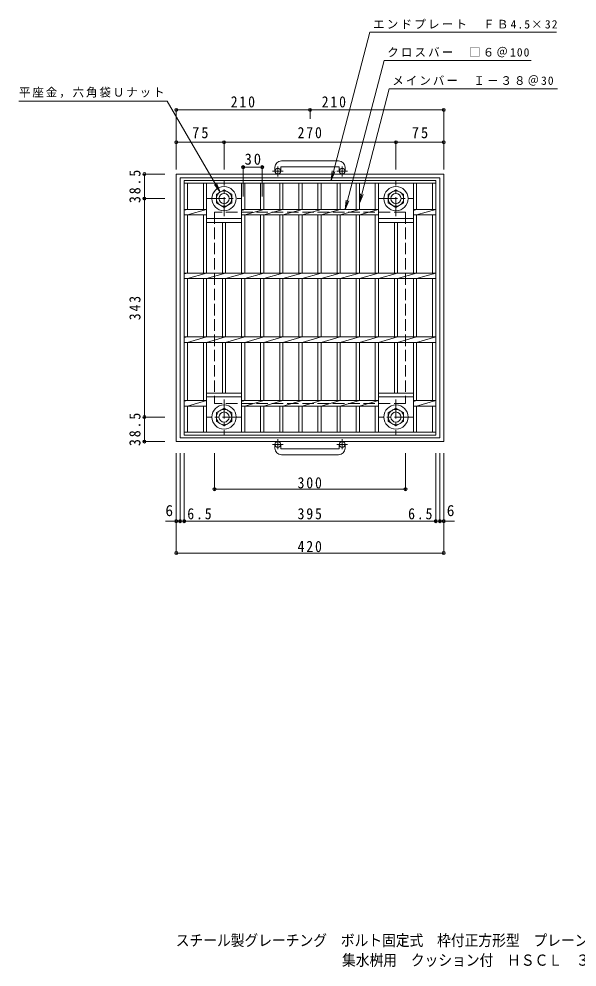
# Model space of a CAD drawing. Units: millimetres at full size, sheet at 1:6. Extents: x -759 to 1068, y -824 to 664.
# Drawn here: x -759 to 118, y -824 to 664 of the extents above; entities that cross this region are included whole.
import ezdxf
from ezdxf.enums import TextEntityAlignment as Align

# ---------------------------------------------------------------- set-up
doc = ezdxf.new("R2010")
doc.units = ezdxf.units.MM
doc.header["$LTSCALE"] = 6
doc.header["$PDMODE"] = 32
doc.header["$PDSIZE"] = 4.8
doc.linetypes.add('CHAIN1', pattern=[8, 5, -1, 1, -1])
doc.linetypes.add('DASHED3', pattern=[4, 3, -1])
for name, color, linetype, lineweight in [('E-1', 2, 'Continuous', 9), ('E-2', 3, 'Continuous', 9), ('E-4', 7, 'Continuous', 9), ('E-5', 7, 'Continuous', 9)]:
    doc.layers.add(name, color=color, linetype=linetype, lineweight=lineweight)
doc.layers.add('F-5_F-5ﾚｲﾔ', color=2, linetype='Continuous')
doc.styles.add('ＭＳ ゴシック', font='')
doc.styles.get('ＭＳ ゴシック').set_extended_font_data('MS Gothic')

msp = doc.modelspace()

# ---------------------------------------------------------------- linework, layer by layer
at = {"layer": 'E-1', "linetype": 'CHAIN1'}
for p, q in [((-352.2, 417.339), (-352.2, 432.936)), ((-251.199, 417.339), (-251.199, 432.936)), ((-344.036, 425.446), (-360.444, 425.446)), ((-243.037, 425.446), (-259.444, 425.446)), ((-436.7, 354.81), (-436.7, 410.083)), ((-166.699, 354.81), (-166.699, 410.083)), ((-464.336, 382.446), (-409.063, 382.446)), ((-194.336, 382.446), (-139.063, 382.446)), ((-436.7, 67.082), (-436.7, 11.809)), ((-166.699, 67.082), (-166.699, 11.809)), ((-409.063, 39.446), (-464.337, 39.446)), ((-139.063, 39.446), (-194.336, 39.446)), ((-352.2, 4.552), (-352.2, -11.045)), ((-251.199, 4.552), (-251.199, -11.045)), ((-344.036, -3.555), (-360.444, -3.555)), ((-243.037, -3.555), (-259.444, -3.555))]:
    msp.add_line(p, q, dxfattribs=at)
at = {"layer": 'E-1'}
for p, q in [((-256.7, 441.546), (-346.7, 441.546)), ((-346.7, 432.546), (-256.7, 432.546)), ((-511.7, 420.946), (-511.7, 0.946)), ((-91.7, 420.946), (-511.7, 420.946)), ((-356.7, 431.546), (-356.7, 425.446)), ((-347.7, 431.546), (-347.7, 425.446)), ((-255.7, 431.546), (-255.7, 425.446)), ((-246.7, 431.546), (-246.7, 425.446)), ((-91.7, 420.946), (-91.7, 0.946)), ((-505.7, 414.946), (-505.7, 6.946)), ((-97.7, 414.946), (-505.7, 414.946)), ((-97.7, 414.946), (-97.7, 6.946)), ((-91.7, 0.946), (-511.7, 0.946)), ((-505.7, 6.946), (-97.7, 6.946)), ((-356.7, -9.655), (-356.7, -3.555)), ((-347.7, -9.655), (-347.7, -3.555)), ((-346.7, -10.655), (-256.7, -10.655)), ((-255.7, -9.655), (-255.7, -3.555)), ((-246.7, -9.655), (-246.7, -3.555)), ((-256.7, -19.655), (-346.7, -19.655))]:
    msp.add_line(p, q, dxfattribs=at)
for points in [[(-424.7, 389.374), (-424.7, 375.518), (-436.7, 368.589), (-448.7, 375.518), (-448.7, 389.374), (-436.7, 396.303)], [(-154.699, 389.374), (-154.699, 375.518), (-166.699, 368.589), (-178.699, 375.518), (-178.699, 389.374), (-166.699, 396.303)], [(-448.7, 32.518), (-448.7, 46.374), (-436.7, 53.303), (-424.7, 46.374), (-424.7, 32.518), (-436.7, 25.589)], [(-178.7, 32.518), (-178.7, 46.374), (-166.699, 53.303), (-154.7, 46.374), (-154.7, 32.518), (-166.699, 25.589)]]:
    msp.add_lwpolyline(points, close=True, dxfattribs=at)
at = {"layer": 'E-1', "linetype": 'DASHED3'}
for points in [[(-151.7, 360.946), (-451.7, 360.946), (-451.7, 60.946)], [(-151.7, 360.946), (-151.7, 60.946), (-451.7, 60.946)]]:
    msp.add_lwpolyline(points, dxfattribs=at)
at = {"layer": 'E-1'}
for centre, radius in [((-352.2, 425.446), 4.5), ((-251.199, 425.446), 4.5), ((-436.7, 382.446), 19), ((-436.7, 382.446), 12), ((-436.7, 382.446), 8), ((-166.699, 382.446), 19), ((-166.699, 382.446), 12), ((-166.699, 382.446), 8), ((-436.7, 39.446), 19), ((-436.7, 39.446), 12), ((-436.7, 39.446), 8), ((-166.699, 39.446), 19), ((-166.699, 39.446), 12), ((-166.699, 39.446), 8), ((-352.2, -3.555), 4.5), ((-251.199, -3.555), 4.5)]:
    msp.add_circle(centre, radius, dxfattribs=at)
for centre, radius, start, end in [((-346.7, 431.546), 10, 90, 180), ((-346.7, 431.546), 1, 90, 180), ((-256.7, 431.546), 10, 0, 90), ((-256.7, 431.546), 1, 0, 90), ((-346.7, -9.655), 10, 180, 270), ((-346.7, -9.655), 1, 180, 270), ((-256.7, -9.655), 10, 270, 0), ((-256.7, -9.655), 1, 270, 0)]:
    msp.add_arc(centre, radius, start, end, dxfattribs=at)
at = {"layer": 'E-2'}
for p, q in [((-499.2, 410.946), (-104.2, 410.946)), ((-499.2, 10.946), (-499.2, 410.946)), ((-499.2, 406.446), (-104.2, 406.446)), ((-494.199, 365.186), (-494.199, 406.446)), ((-469.199, 406.446), (-469.199, 365.186)), ((-464.2, 406.446), (-464.2, 265.186)), ((-409.2, 406.446), (-409.2, 265.186)), ((-404.199, 406.446), (-404.199, 365.186)), ((-379.199, 406.446), (-379.199, 365.186)), ((-374.2, 406.446), (-374.2, 365.186)), ((-349.199, 406.446), (-349.199, 365.186)), ((-344.199, 406.446), (-344.199, 365.186)), ((-319.199, 406.446), (-319.199, 365.186)), ((-314.2, 406.446), (-314.2, 365.186)), ((-289.199, 406.446), (-289.199, 365.186)), ((-284.2, 406.446), (-284.2, 365.186)), ((-259.2, 406.446), (-259.2, 365.186)), ((-254.2, 406.446), (-254.2, 365.186)), ((-229.199, 406.446), (-229.199, 365.186)), ((-224.2, 406.446), (-224.2, 365.186)), ((-199.199, 406.446), (-199.199, 365.186)), ((-194.199, 406.446), (-194.199, 265.186)), ((-139.199, 406.446), (-139.199, 265.186)), ((-134.2, 406.446), (-134.2, 365.186)), ((-109.199, 406.446), (-109.199, 365.186)), ((-104.2, 10.946), (-104.2, 410.946)), ((-494.199, 365.186), (-499.2, 364.186)), ((-499.2, 365.186), (-464.2, 365.186)), ((-464.2, 365.186), (-494.199, 356.707)), ((-404.199, 365.186), (-409.2, 363.773)), ((-409.2, 365.186), (-194.199, 365.186)), ((-374.2, 365.186), (-404.199, 356.707)), ((-344.199, 365.186), (-374.2, 356.707)), ((-314.2, 365.186), (-344.199, 356.707)), ((-284.199, 365.186), (-314.2, 356.707)), ((-254.199, 365.186), (-284.2, 356.707)), ((-224.2, 365.186), (-254.2, 356.707)), ((-194.199, 365.186), (-224.2, 356.707)), ((-134.2, 365.186), (-139.199, 363.773)), ((-139.199, 365.186), (-104.2, 365.186)), ((-104.2, 365.186), (-134.2, 356.707)), ((-499.2, 356.707), (-464.2, 356.707)), ((-494.199, 265.186), (-494.199, 356.707)), ((-469.199, 356.707), (-469.199, 265.186)), ((-409.2, 350.946), (-464.2, 350.946)), ((-409.2, 344.946), (-464.2, 344.946)), ((-439.199, 344.946), (-439.199, 265.186)), ((-434.199, 344.946), (-434.199, 265.186)), ((-409.2, 356.707), (-194.199, 356.707)), ((-404.199, 356.707), (-404.199, 265.186)), ((-379.199, 356.707), (-379.199, 265.186)), ((-374.2, 356.707), (-374.2, 265.186)), ((-349.199, 356.707), (-349.199, 265.186)), ((-344.199, 356.707), (-344.199, 265.186)), ((-319.199, 356.707), (-319.199, 265.186)), ((-314.2, 356.707), (-314.2, 265.186)), ((-289.199, 356.707), (-289.199, 265.186)), ((-284.2, 356.707), (-284.2, 265.186)), ((-259.2, 356.707), (-259.2, 265.186)), ((-254.2, 356.707), (-254.2, 265.186)), ((-229.199, 356.707), (-229.199, 265.186)), ((-224.2, 356.707), (-224.2, 265.186)), ((-199.199, 356.707), (-199.199, 265.186)), ((-139.199, 350.946), (-194.199, 350.946)), ((-139.199, 344.946), (-194.199, 344.946)), ((-169.2, 344.946), (-169.2, 265.186)), ((-164.199, 344.946), (-164.199, 265.186)), ((-139.199, 356.707), (-104.2, 356.707)), ((-134.2, 356.707), (-134.2, 265.186)), ((-109.199, 356.707), (-109.199, 265.186)), ((-494.199, 265.186), (-499.2, 264.185)), ((-499.2, 265.186), (-104.2, 265.186)), ((-499.2, 256.706), (-104.2, 256.706)), ((-464.2, 265.186), (-494.199, 256.706)), ((-494.199, 165.186), (-494.199, 256.705)), ((-469.199, 256.705), (-469.199, 165.186)), ((-434.199, 265.186), (-464.2, 256.706)), ((-464.2, 256.705), (-464.2, 165.186)), ((-439.199, 256.705), (-439.199, 165.186)), ((-404.199, 265.186), (-434.199, 256.706)), ((-434.199, 256.705), (-434.199, 165.186)), ((-409.2, 256.705), (-409.2, 165.186)), ((-374.2, 265.186), (-404.199, 256.706)), ((-404.199, 256.705), (-404.199, 165.186)), ((-379.199, 256.705), (-379.199, 165.186)), ((-344.199, 265.186), (-374.2, 256.706)), ((-374.2, 256.705), (-374.2, 165.186)), ((-349.199, 256.705), (-349.199, 165.186)), ((-314.2, 265.186), (-344.199, 256.706)), ((-344.199, 256.705), (-344.199, 165.186)), ((-319.199, 256.705), (-319.199, 165.186)), ((-284.199, 265.186), (-314.2, 256.706)), ((-314.2, 256.705), (-314.2, 165.186)), ((-289.199, 256.705), (-289.199, 165.186)), ((-254.199, 265.186), (-284.2, 256.706)), ((-284.2, 256.705), (-284.2, 165.186)), ((-259.2, 256.705), (-259.2, 165.186)), ((-224.2, 265.186), (-254.2, 256.706)), ((-254.2, 256.705), (-254.2, 165.186)), ((-229.199, 256.705), (-229.199, 165.186)), ((-194.199, 265.186), (-224.2, 256.706)), ((-224.2, 256.705), (-224.2, 165.186)), ((-199.199, 256.705), (-199.199, 165.186)), ((-164.199, 265.186), (-194.199, 256.706)), ((-194.199, 256.705), (-194.199, 165.186)), ((-169.2, 256.705), (-169.2, 165.186)), ((-134.2, 265.186), (-164.199, 256.706)), ((-164.199, 256.705), (-164.199, 165.186)), ((-139.199, 256.705), (-139.199, 165.186)), ((-104.2, 265.186), (-134.2, 256.706)), ((-134.2, 256.705), (-134.2, 165.186)), ((-109.199, 256.705), (-109.199, 165.186)), ((-494.199, 165.186), (-499.2, 164.185)), ((-499.2, 165.186), (-104.2, 165.186)), ((-464.2, 165.186), (-494.199, 156.706)), ((-434.199, 165.186), (-464.2, 156.706)), ((-404.199, 165.186), (-434.199, 156.706)), ((-374.2, 165.186), (-404.199, 156.706)), ((-344.199, 165.186), (-374.2, 156.706)), ((-314.2, 165.186), (-344.199, 156.706)), ((-284.199, 165.186), (-314.2, 156.706)), ((-254.199, 165.186), (-284.2, 156.706)), ((-224.2, 165.186), (-254.2, 156.706)), ((-194.199, 165.186), (-224.2, 156.706)), ((-164.199, 165.186), (-194.199, 156.706)), ((-134.2, 165.186), (-164.199, 156.706)), ((-104.2, 165.186), (-134.2, 156.706)), ((-499.2, 156.706), (-104.2, 156.706)), ((-494.199, 65.186), (-494.199, 156.706)), ((-469.199, 156.706), (-469.199, 65.186)), ((-464.2, 156.706), (-464.2, 15.446)), ((-439.199, 156.706), (-439.199, 76.946)), ((-434.199, 156.706), (-434.199, 76.946)), ((-409.2, 156.706), (-409.2, 15.446)), ((-404.199, 156.706), (-404.199, 65.186)), ((-379.199, 156.706), (-379.199, 65.186)), ((-374.2, 156.706), (-374.2, 65.186)), ((-349.199, 156.706), (-349.199, 65.186)), ((-344.199, 156.706), (-344.199, 65.186)), ((-319.199, 156.706), (-319.199, 65.186)), ((-314.2, 156.706), (-314.2, 65.186)), ((-289.199, 156.706), (-289.199, 65.186)), ((-284.2, 156.706), (-284.2, 65.186)), ((-259.2, 156.706), (-259.2, 65.186)), ((-254.2, 156.706), (-254.2, 65.186)), ((-229.199, 156.706), (-229.199, 65.186)), ((-224.2, 156.706), (-224.2, 65.186)), ((-199.199, 156.706), (-199.199, 65.186)), ((-194.199, 156.706), (-194.199, 15.446)), ((-169.2, 156.706), (-169.2, 76.946)), ((-164.199, 156.706), (-164.199, 76.946)), ((-139.199, 156.706), (-139.199, 15.446)), ((-134.2, 156.706), (-134.2, 65.186)), ((-109.199, 156.706), (-109.199, 65.186)), ((-464.2, 76.946), (-409.2, 76.946)), ((-194.199, 76.946), (-139.199, 76.946)), ((-494.199, 65.186), (-499.2, 64.185)), ((-499.2, 65.186), (-464.2, 65.186)), ((-464.2, 65.186), (-494.199, 56.706)), ((-464.2, 70.946), (-409.2, 70.946)), ((-409.2, 65.186), (-194.199, 65.186)), ((-404.199, 65.186), (-409.2, 63.773)), ((-374.2, 65.186), (-404.199, 56.706)), ((-344.199, 65.186), (-374.2, 56.706)), ((-314.2, 65.186), (-344.199, 56.706)), ((-284.199, 65.186), (-314.2, 56.706)), ((-254.199, 65.186), (-284.2, 56.706)), ((-224.2, 65.186), (-254.2, 56.706)), ((-194.199, 65.186), (-224.2, 56.706)), ((-194.199, 70.946), (-139.199, 70.946)), ((-139.199, 65.186), (-104.2, 65.186)), ((-134.2, 65.186), (-139.199, 63.773)), ((-104.2, 65.186), (-134.2, 56.706)), ((-499.2, 56.706), (-464.2, 56.706)), ((-494.199, 15.446), (-494.199, 56.706)), ((-469.199, 56.706), (-469.199, 15.446)), ((-409.2, 56.706), (-194.199, 56.706)), ((-404.199, 56.706), (-404.199, 15.446)), ((-379.199, 56.706), (-379.199, 15.446)), ((-374.2, 56.706), (-374.2, 15.446)), ((-349.199, 56.706), (-349.199, 15.446)), ((-344.199, 56.706), (-344.199, 15.446)), ((-319.199, 56.706), (-319.199, 15.446)), ((-314.2, 56.706), (-314.2, 15.446)), ((-289.199, 56.706), (-289.199, 15.446)), ((-284.2, 56.706), (-284.2, 15.446)), ((-259.2, 56.706), (-259.2, 15.446)), ((-254.2, 56.706), (-254.2, 15.446)), ((-229.199, 56.706), (-229.199, 15.446)), ((-224.2, 56.706), (-224.2, 15.446)), ((-199.199, 56.706), (-199.199, 15.446)), ((-139.199, 56.706), (-104.2, 56.706)), ((-134.2, 56.706), (-134.2, 15.446)), ((-109.199, 56.706), (-109.199, 15.446)), ((-104.2, 15.446), (-499.2, 15.446)), ((-104.2, 10.946), (-499.2, 10.946))]:
    msp.add_line(p, q, dxfattribs=at)
at = {"layer": 'E-4'}
for p, q in [((-511.7, 523.524), (-511.7, 432.946)), ((-301.7, 521.724), (-511.7, 521.724)), ((-301.7, 523.524), (-301.7, 507.798)), ((-91.7, 521.724), (-301.7, 521.724)), ((-91.7, 523.524), (-91.7, 432.946)), ((-511.7, 472.746), (-511.7, 428.083)), ((-511.7, 470.946), (-436.7, 470.946)), ((-436.7, 472.746), (-436.7, 428.083)), ((-436.7, 470.946), (-166.699, 470.946)), ((-166.699, 472.746), (-166.699, 428.083)), ((-166.699, 470.946), (-91.7, 470.946)), ((-91.7, 472.746), (-91.7, 428.083)), ((-406.7, 433.568), (-406.7, 385.917)), ((-406.7, 431.768), (-376.699, 431.768)), ((-376.699, 433.568), (-376.699, 385.917)), ((-563.5, 420.946), (-529.7, 420.946)), ((-561.7, 382.446), (-561.7, 420.946)), ((-563.5, 382.446), (-529.7, 382.446)), ((-561.7, 39.445), (-561.7, 382.446)), ((-563.5, 39.445), (-529.7, 39.445)), ((-561.7, 0.945), (-561.7, 39.445)), ((-563.5, 0.945), (-529.7, 0.945)), ((-511.7, -175.855), (-511.7, -17.055)), ((-505.7, -125.855), (-505.7, -17.055)), ((-499.2, -125.855), (-499.2, -17.055)), ((-451.7, -75.855), (-451.7, -17.055)), ((-151.7, -75.855), (-151.7, -17.055)), ((-104.2, -125.855), (-104.2, -17.055)), ((-97.7, -125.855), (-97.7, -17.055)), ((-91.7, -175.855), (-91.7, -17.055)), ((-451.7, -74.055), (-151.7, -74.055)), ((-528.791, -124.055), (-505.7, -124.055)), ((-505.7, -124.055), (-499.2, -124.055)), ((-499.2, -124.055), (-104.2, -124.055)), ((-104.2, -124.055), (-97.7, -124.055)), ((-97.7, -124.055), (-74.919, -124.055)), ((-511.7, -174.055), (-91.7, -174.055))]:
    msp.add_line(p, q, dxfattribs=at)
for p in [(-511.7, 521.724), (-301.7, 521.724), (-91.7, 521.724), (-511.7, 470.946), (-436.7, 470.946), (-166.699, 470.946), (-91.7, 470.946), (-406.7, 431.768), (-376.699, 431.768), (-561.7, 420.946), (-561.7, 382.446), (-561.7, 39.445), (-561.7, 0.945), (-451.7, -74.055), (-151.7, -74.055), (-511.7, -124.055), (-505.7, -124.055), (-499.2, -124.055), (-104.2, -124.055), (-97.7, -124.055), (-91.7, -124.055), (-511.7, -174.055), (-91.7, -174.055)]:
    msp.add_point(p, dxfattribs=at)
at = {"layer": 'E-5'}
for p, q in [((-246.699, 365.186), (-185.385, 599.219)), ((-185.385, 599.219), (45.536, 599.219)), ((-224.2, 375.186), (-177.488, 554.719)), ((-177.488, 554.719), (87.012, 554.719)), ((-525.777, 535.625), (-758.777, 535.625)), ((-442.751, 392.753), (-525.777, 535.625)), ((-268.673, 410.946), (-266.715, 425.818)), ((-268.673, 410.946), (-262.932, 424.804)), ((-442.751, 392.753), (-451.855, 404.674)), ((-442.751, 392.753), (-448.459, 406.624)), ((-224.2, 375.186), (-222.242, 390.058)), ((-224.2, 375.186), (-218.459, 389.044)), ((-246.699, 365.186), (-244.741, 380.058)), ((-246.699, 365.186), (-240.959, 379.044))]:
    msp.add_line(p, q, dxfattribs=at)
msp.add_lwpolyline([(-268.673, 410.946), (-207.696, 643.718), (85.436, 643.718)], dxfattribs=at)

# ---------------------------------------------------------------- texts
at = {"layer": 'E-4', "color": 2, "style": 'ＭＳ ゴシック'}
for p in [(-528.791, -121.374), (-86.919, -121.374)]:
    msp.add_text('6', height=17.6, dxfattribs=at).set_placement(p, align=Align.BOTTOM_LEFT)
at = {"layer": 'E-4', "color": 2, "char_height": 17.6, "attachment_point": 7, "style": 'ＭＳ ゴシック'}
for s, insert in [('\\T1.27;\\W0.9;210', (-426.2, 525.324)), ('\\T1.27;\\W0.9;210', (-283.364, 525.324)), ('\\T1.27;\\W0.95;75', (-486.95, 476.946)), ('\\T1.27;\\W0.9;270', (-321.2, 476.946)), ('\\T1.27;\\W0.95;75', (-141.95, 476.946)), ('\\T1.27;\\W0.95;30', (-404.45, 435.368)), ('\\T1.27;\\W0.9;300', (-321.2, -72.77)), ('\\T1.27;\\W0.9;6.5', (-494.359, -121.374)), ('\\T1.27;\\W0.9;395', (-321.2, -121.374)), ('\\T1.27;\\W0.9;6.5', (-147.601, -121.374)), ('\\T1.27;\\W0.9;420', (-321.2, -172.77))]:
    msp.add_mtext(s, dxfattribs=dict(at, insert=insert))
at = {"layer": 'E-4', "color": 2, "char_height": 17.6, "attachment_point": 7, "rotation": 90, "style": 'ＭＳ ゴシック'}
for s, insert in [('\\T1.28;\\W0.9;38.5', (-567.7, 375.446)), ('\\T1.27;\\W0.9;343', (-567.7, 191.446)), ('\\T1.28;\\W0.9;38.5', (-567.7, -6.055))]:
    msp.add_mtext(s, dxfattribs=dict(at, insert=insert))
at = {"layer": 'E-5', "char_height": 13.2, "attachment_point": 7, "style": 'ＭＳ ゴシック'}
for s, insert in [('\\T1.2;エンドプレート\u3000ＦＢ4.5×32', (-202.696, 648.718)), ('\\T1.19;クロスバー\u3000□６＠100', (-180.385, 604.219)), ('\\T1.18;メインバー\u3000Ｉ－３８＠30', (-172.488, 559.719)), ('\\T1.17;平座金，六角袋Ｕナット', (-758.777, 540.625))]:
    msp.add_mtext(s, dxfattribs=dict(at, insert=insert))
at = {"layer": 'F-5_F-5ﾚｲﾔ', "style": 'ＭＳ ゴシック', "width": 0.9}
for s, p in [('スチール製グレーチング\u3000ボルト固定式\u3000枠付正方形型\u3000プレーンタイプ', (-512.598, -796.274)), ('集水桝用\u3000クッション付\u3000ＨＳＣＬ\u3000３３３８－ｂ', (-251.437, -827.323))]:
    msp.add_text(s, height=17.6, dxfattribs=at).set_placement(p, align=Align.BOTTOM_LEFT)

doc.saveas('drawing.dxf')
